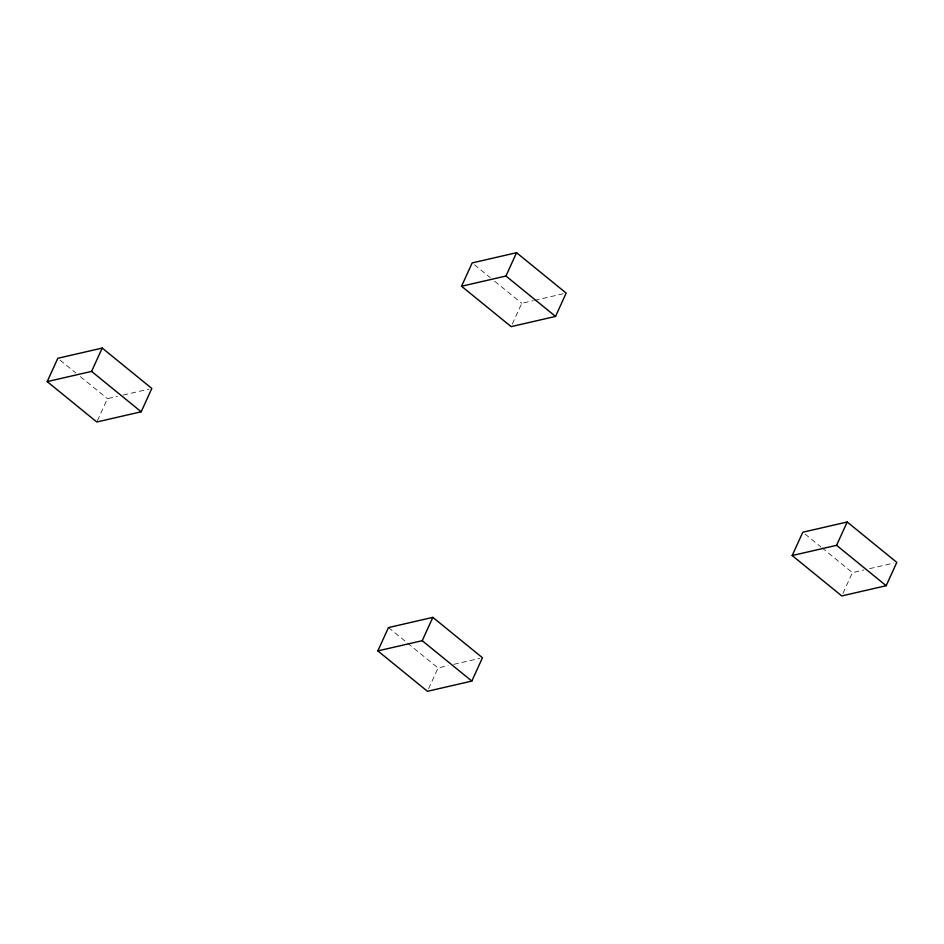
<?xml version="1.0" encoding="UTF-8"?>
<svg xmlns="http://www.w3.org/2000/svg" width="944" height="944" viewBox="0 0 944 944"><rect width="100%" height="100%" fill="white"/><g stroke="black" fill="none" stroke-linecap="round" stroke-linejoin="round"><path stroke-width="0.71" stroke-dasharray="4.72 3.54" d="M97.385 420.705L107.427 398.675L117.445 396.374M512.321 324.052L521.772 303.307L533.23 300.676M428.611 688.707L438.051 667.974L448.081 665.662M842.957 593.339L852.408 572.607L863.866 569.975M123.18 395.052L148.951 389.117M534.658 300.345L563.308 293.749M453.804 664.352L479.587 658.416M869.589 568.654L893.933 563.049M474.431 264.757L490.219 277.607M494.727 281.277L521.772 303.307M805.067 534.056L820.843 546.906M821.976 547.827L852.408 572.607M60.086 360.112L75.862 372.974M80.37 376.644L107.427 398.675M388.456 627.583L406.498 642.274M407.619 643.183L438.051 667.974"/><path stroke-width="1.42" d="M47.2 381.612L57.832 358.283L102.223 348.065L151.819 388.456L141.187 411.785L96.795 422.003L47.2 381.612L91.592 371.393L141.187 411.785M91.592 371.393L102.223 348.065M461.545 286.244L472.177 262.916L516.569 252.697L566.164 293.1L555.544 316.417L511.141 326.636L461.545 286.244L505.949 276.026L555.544 316.417M505.949 276.026L516.569 252.697M377.836 650.9L388.456 627.583L432.859 617.364L482.455 657.756L471.823 681.084L427.431 691.303L377.836 650.9L422.228 640.693L471.823 681.084M422.228 640.693L432.859 617.364M792.181 555.544L802.813 532.215L847.205 521.997L896.8 562.388L886.168 585.717L841.777 595.935L792.181 555.544L836.573 545.325L886.168 585.717M836.573 545.325L847.205 521.997"/></g></svg>
